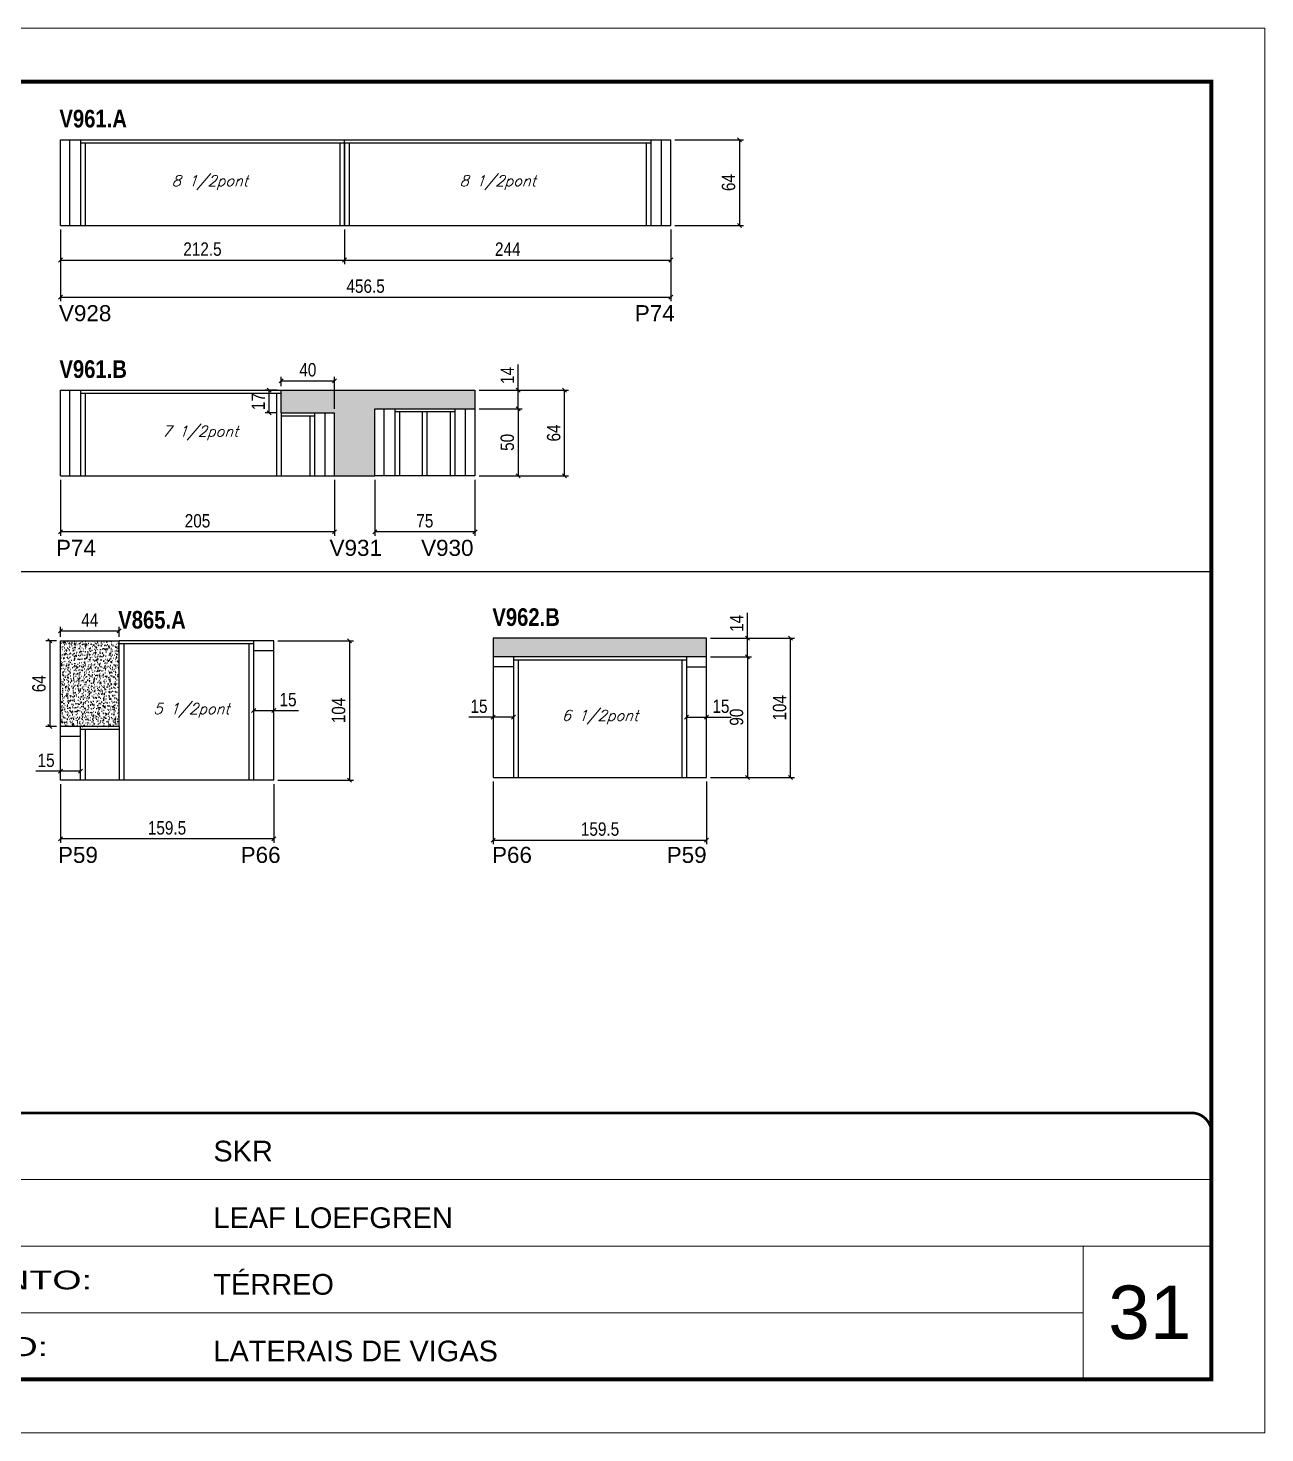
# Model space of a CAD drawing. Extents: x 3309 to 9563, y -2522 to 14608.
# Drawn here: x 7053 to 7978, y 5518 to 6568 of the extents above; entities that cross this region are included whole.
import ezdxf

# ---------------------------------------------------------------- set-up
doc = ezdxf.new("R2010")
doc.units = 0
doc.linetypes.add('CONTINUO', pattern=[0])
doc.linetypes.add('DASHED', pattern=[0.75, 0.5, -0.25])
for name, color, linetype in [('5', 5, 'Continuous'), ('COTA', 241, 'Continuous'), ('NOMENCLATURA', 7, 'Continuous'), ('Painéis', 200, 'Continuous'), ('SARR_2.2x7', 40, 'Continuous'), ('SARR_3.5x7', 81, 'Continuous'), ('texto', 7, 'Continuous')]:
    doc.layers.add(name, color=color, linetype=linetype)
for name, color, linetype, lineweight in [('CARIMBO', 255, 'Continuous', 9), ('Folhas', 255, 'Continuous', 9), ('SARRAFO DE PRESSAO', 251, 'DASHED', 9)]:
    doc.layers.add(name, color=color, linetype=linetype, lineweight=lineweight)
doc.styles.add('ARIAL', font='arial.ttf')
doc.styles.add('COTA TECNICA', font='techl___.ttf', dxfattribs={"height": 10})
doc.styles.add('Romans', font='romans.shx')
doc.styles.get("Standard").update_dxf_attribs({"font": 'arial.ttf'})
doc.styles.add('TECNICA', font='techb___.ttf', dxfattribs={"height": 10})
doc.styles.add('Tecnologia', font='')
doc.styles.get('Tecnologia').set_extended_font_data('Forgotten Futurist')
doc.dimstyles.new('PAINEL', dxfattribs={"dimtxt": 10, "dimasz": 3, "dimexe": 3, "dimexo": 3, "dimgap": 3, "dimtad": 1, "dimdec": 1, "dimzin": 12, "dimdsep": 46, "dimtxsty": 'COTA TECNICA', "dimblk1": 'OBLIQUE', "dimblk2": 'OBLIQUE', "dimsah": 1, "dimcen": 0.9, "dimclrd": 4, "dimclre": 4, "dimclrt": 240, "dimadec": 1, "dimazin": 3, "dimtfac": 1, "dimtdec": 1, "dimtmove": 0, "dimatfit": 3, "dimfxl": 1, "dimtolj": 1, "dimtzin": 12, "dimarcsym": 0})

# ---------------------------------------------------------------- blocks, each defined once
blk = doc.blocks.new('9999999999')
at = {"color": 30, "linetype": 'CONTINUO'}
for p, q in [((98564.6, 34379.6), (99584, 34379.6)), ((98564.6, 34329.8), (99488, 34329.8)), ((99584, 34329.8), (99488, 34329.8)), ((99488, 34329.8), (99488, 34230.2)), ((98564.6, 34280), (99488, 34280))]:
    blk.add_line(p, q, dxfattribs=at)
at = {"color": 30, "linetype": 'CONTINUO', "const_width": 2}
blk.add_lwpolyline([(99584, 34230.2), (99584, 34414.4, 0.414214), (99569, 34429.4), (98229, 34429.4, 0.414214), (98214, 34414.4), (98214, 34245.2, 0.414214), (98229, 34230.2), (99584, 34230.2)], format="xyb", dxfattribs=at)
at = {"layer": 'Folhas'}
blk.add_lwpolyline([(98139, 34190.2), (99624, 34190.2), (99624, 35240.2), (98139, 35240.2)], close=True, dxfattribs=at)
at = {"layer": 'Folhas', "color": 30, "const_width": 3}
blk.add_lwpolyline([(98214, 34230.2), (99584, 34230.2), (99584, 35200.2), (98214, 35200.2)], close=True, dxfattribs=at)
at = {"color": 7, "linetype": 'Continuous', "ltscale": 5, "style": 'ARIAL'}
for s, height, p in [('SKR', 15.48, (98837.7, 34393.1)), ('LEAF LOEFGREN', 15.483, (98837.7, 34343.3)), ('TÉRREO', 15.48, (98837.7, 34293.5)), ('LATERAIS DE VIGAS', 15.483, (98837.7, 34243.7))]:
    blk.add_text(s, height=height, dxfattribs=at).set_placement(p)
at = {"layer": 'Folhas', "color": 7, "style": 'Tecnologia', "width": 1.5}
for s, p in [('PAVIMENTO:', (98573.7, 34297.5)), ('PROJETO:', (98573.7, 34247.7))]:
    blk.add_text(s, height=14, dxfattribs=at).set_placement(p)
blk = doc.blocks.new('_Oblique')
at = {"color": 0, "linetype": 'ByBlock', "lineweight": -2}
blk.add_line((-0.5, -0.5), (0.5, 0.5), dxfattribs=at)
blk = doc.blocks.new('*D2377')
at = {"layer": 'COTA', "color": 4, "linetype": 'ByBlock', "lineweight": -2, "transparency": 16777216}
for p, q in [((7077.2, 6417.4), (7077.2, 6391.5)), ((7289.7, 6417.4), (7289.7, 6391.5)), ((7077.2, 6394.5), (7289.7, 6394.5))]:
    blk.add_line(p, q, dxfattribs=at)
at = {"layer": 'Defpoints', "color": 0, "linetype": 'ByBlock', "transparency": 16777216}
for p in [(7077.2, 6420.4), (7289.7, 6420.4), (7289.7, 6394.5)]:
    blk.add_point(p, dxfattribs=at)
at = {"layer": 'COTA', "color": 4, "linetype": 'ByBlock', "lineweight": -2, "transparency": 16777216, "xscale": 3, "yscale": 3, "zscale": 3, "rotation": 180}
blk.add_blockref('_Oblique', (7077.2, 6394.5), dxfattribs=at)
at = {"layer": 'COTA', "color": 4, "linetype": 'ByBlock', "lineweight": -2, "transparency": 16777216, "xscale": 3, "yscale": 3, "zscale": 3}
blk.add_blockref('_Oblique', (7289.7, 6394.5), dxfattribs=at)
at = {"layer": 'COTA', "color": 240, "linetype": 'ByBlock', "transparency": 16777216, "insert": (7183.4, 6402.6), "char_height": 10, "attachment_point": 5, "style": 'COTA TECNICA'}
blk.add_mtext('\\A1;212.5', dxfattribs=at)
blk = doc.blocks.new('*D2378')
at = {"layer": 'COTA', "color": 4, "linetype": 'ByBlock', "lineweight": -2, "transparency": 16777216}
for p, q in [((7289.7, 6417.4), (7289.7, 6391.5)), ((7533.7, 6417.4), (7533.7, 6391.5)), ((7289.7, 6394.5), (7533.7, 6394.5))]:
    blk.add_line(p, q, dxfattribs=at)
at = {"layer": 'Defpoints', "color": 0, "linetype": 'ByBlock', "transparency": 16777216}
for p in [(7289.7, 6420.4), (7533.7, 6420.4), (7533.7, 6394.5)]:
    blk.add_point(p, dxfattribs=at)
at = {"layer": 'COTA', "color": 4, "linetype": 'ByBlock', "lineweight": -2, "transparency": 16777216, "xscale": 3, "yscale": 3, "zscale": 3, "rotation": 180}
blk.add_blockref('_Oblique', (7289.7, 6394.5), dxfattribs=at)
at = {"layer": 'COTA', "color": 4, "linetype": 'ByBlock', "lineweight": -2, "transparency": 16777216, "xscale": 3, "yscale": 3, "zscale": 3}
blk.add_blockref('_Oblique', (7533.7, 6394.5), dxfattribs=at)
at = {"layer": 'COTA', "color": 240, "linetype": 'ByBlock', "transparency": 16777216, "insert": (7411.7, 6402.6), "char_height": 10, "attachment_point": 5, "style": 'COTA TECNICA'}
blk.add_mtext('\\A1;244', dxfattribs=at)
blk = doc.blocks.new('*D2379')
at = {"layer": 'COTA', "color": 4, "linetype": 'ByBlock', "lineweight": -2, "transparency": 16777216}
for p, q in [((7077.2, 6417.4), (7077.2, 6363.8)), ((7533.7, 6417.4), (7533.7, 6363.8)), ((7077.2, 6366.8), (7533.7, 6366.8))]:
    blk.add_line(p, q, dxfattribs=at)
at = {"layer": 'Defpoints', "color": 0, "linetype": 'ByBlock', "transparency": 16777216}
for p in [(7077.2, 6420.4), (7533.7, 6420.4), (7533.7, 6366.8)]:
    blk.add_point(p, dxfattribs=at)
at = {"layer": 'COTA', "color": 4, "linetype": 'ByBlock', "lineweight": -2, "transparency": 16777216, "xscale": 3, "yscale": 3, "zscale": 3, "rotation": 180}
blk.add_blockref('_Oblique', (7077.2, 6366.8), dxfattribs=at)
at = {"layer": 'COTA', "color": 4, "linetype": 'ByBlock', "lineweight": -2, "transparency": 16777216, "xscale": 3, "yscale": 3, "zscale": 3}
blk.add_blockref('_Oblique', (7533.7, 6366.8), dxfattribs=at)
at = {"layer": 'COTA', "color": 240, "linetype": 'ByBlock', "transparency": 16777216, "insert": (7305.4, 6374.9), "char_height": 10, "attachment_point": 5, "style": 'COTA TECNICA'}
blk.add_mtext('\\A1;456.5', dxfattribs=at)
blk = doc.blocks.new('*D2380')
at = {"layer": 'COTA', "color": 4, "lineweight": -2, "transparency": 16777216}
for p, q in [((7536.7, 6484.4), (7587.9, 6484.4)), ((7584.9, 6484.4), (7584.9, 6420.4)), ((7536.7, 6420.4), (7587.9, 6420.4))]:
    blk.add_line(p, q, dxfattribs=at)
at = {"layer": 'Defpoints', "color": 0, "transparency": 16777216}
for p in [(7533.7, 6484.4, 0), (7533.7, 6420.4, 0), (7584.9, 6420.4)]:
    blk.add_point(p, dxfattribs=at)
at = {"layer": 'COTA', "color": 4, "lineweight": -2, "transparency": 16777216, "xscale": 3, "yscale": 3, "zscale": 3}
for p, rotation in [((7584.9, 6484.4), 90), ((7584.9, 6420.4), 270)]:
    blk.add_blockref('_Oblique', p, dxfattribs=dict(at, rotation=rotation))
at = {"layer": 'COTA', "color": 240, "transparency": 16777216, "insert": (7576.8, 6452.4), "char_height": 10, "attachment_point": 5, "rotation": 90, "style": 'COTA TECNICA'}
blk.add_mtext('\\A1;64', dxfattribs=at)
blk = doc.blocks.new('*D2381')
at = {"layer": 'COTA', "color": 4, "lineweight": -2, "transparency": 16777216}
for p, q in [((7077.2, 6230.2), (7077.2, 6188.4)), ((7282.2, 6230.2), (7282.2, 6188.4)), ((7282.2, 6191.4), (7077.2, 6191.4))]:
    blk.add_line(p, q, dxfattribs=at)
at = {"layer": 'Defpoints', "color": 0, "transparency": 16777216}
for p in [(7077.2, 6233.2), (7282.2, 6233.2), (7077.2, 6191.4)]:
    blk.add_point(p, dxfattribs=at)
at = {"layer": 'COTA', "color": 4, "lineweight": -2, "transparency": 16777216, "xscale": 3, "yscale": 3, "zscale": 3, "rotation": 180}
blk.add_blockref('_Oblique', (7077.2, 6191.4), dxfattribs=at)
at = {"layer": 'COTA', "color": 4, "lineweight": -2, "transparency": 16777216, "xscale": 3, "yscale": 3, "zscale": 3}
blk.add_blockref('_Oblique', (7282.2, 6191.4), dxfattribs=at)
at = {"layer": 'COTA', "color": 240, "transparency": 16777216, "insert": (7179.7, 6199.5), "char_height": 10, "attachment_point": 5, "style": 'COTA TECNICA'}
blk.add_mtext('\\A1;205', dxfattribs=at)
blk = doc.blocks.new('*D2382')
at = {"layer": 'COTA', "color": 4, "lineweight": -2, "transparency": 16777216}
for p, q in [((7312.2, 6230.2), (7312.2, 6188.4)), ((7387.2, 6230.2), (7387.2, 6188.4)), ((7387.2, 6191.4), (7312.2, 6191.4))]:
    blk.add_line(p, q, dxfattribs=at)
at = {"layer": 'Defpoints', "color": 0, "transparency": 16777216}
for p in [(7312.2, 6233.2), (7387.2, 6233.2), (7312.2, 6191.4)]:
    blk.add_point(p, dxfattribs=at)
at = {"layer": 'COTA', "color": 4, "lineweight": -2, "transparency": 16777216, "xscale": 3, "yscale": 3, "zscale": 3, "rotation": 180}
blk.add_blockref('_Oblique', (7312.2, 6191.4), dxfattribs=at)
at = {"layer": 'COTA', "color": 4, "lineweight": -2, "transparency": 16777216, "xscale": 3, "yscale": 3, "zscale": 3}
blk.add_blockref('_Oblique', (7387.2, 6191.4), dxfattribs=at)
at = {"layer": 'COTA', "color": 240, "transparency": 16777216, "insert": (7349.7, 6199.5), "char_height": 10, "attachment_point": 5, "style": 'COTA TECNICA'}
blk.add_mtext('\\A1;75', dxfattribs=at)
blk = doc.blocks.new('*D2383')
at = {"layer": 'COTA', "color": 4, "lineweight": -2, "transparency": 16777216}
for p, q in [((7242.2, 6300.2), (7242.2, 6307.3)), ((7242.2, 6304.3), (7282.2, 6304.3)), ((7282.2, 6283.2), (7282.2, 6307.3))]:
    blk.add_line(p, q, dxfattribs=at)
at = {"layer": 'Defpoints', "color": 0, "transparency": 16777216}
for p in [(7282.2, 6304.3), (7242.2, 6297.2), (7282.2, 6280.2)]:
    blk.add_point(p, dxfattribs=at)
at = {"layer": 'COTA', "color": 4, "lineweight": -2, "transparency": 16777216, "xscale": 3, "yscale": 3, "zscale": 3, "rotation": 180}
blk.add_blockref('_Oblique', (7242.2, 6304.3), dxfattribs=at)
at = {"layer": 'COTA', "color": 4, "lineweight": -2, "transparency": 16777216, "xscale": 3, "yscale": 3, "zscale": 3}
blk.add_blockref('_Oblique', (7282.2, 6304.3), dxfattribs=at)
at = {"layer": 'COTA', "color": 240, "transparency": 16777216, "insert": (7262.2, 6312.4), "char_height": 10, "attachment_point": 5, "style": 'COTA TECNICA'}
blk.add_mtext('\\A1;40', dxfattribs=at)
blk = doc.blocks.new('*D2384')
at = {"layer": 'COTA', "color": 4, "lineweight": -2, "transparency": 16777216}
for p, q in [((7239.2, 6297.2), (7230.2, 6297.2)), ((7233.2, 6280.2), (7233.2, 6297.2)), ((7239.2, 6280.2), (7230.2, 6280.2))]:
    blk.add_line(p, q, dxfattribs=at)
at = {"layer": 'Defpoints', "color": 0, "transparency": 16777216}
for p in [(7233.2, 6297.2), (7242.2, 6297.2), (7242.2, 6280.2)]:
    blk.add_point(p, dxfattribs=at)
at = {"layer": 'COTA', "color": 4, "lineweight": -2, "transparency": 16777216, "xscale": 3, "yscale": 3, "zscale": 3}
for p, rotation in [((7233.2, 6297.2), 90), ((7233.2, 6280.2), 270)]:
    blk.add_blockref('_Oblique', p, dxfattribs=dict(at, rotation=rotation))
at = {"layer": 'COTA', "color": 240, "transparency": 16777216, "insert": (7225.1, 6288.7), "char_height": 10, "attachment_point": 5, "rotation": 90, "style": 'COTA TECNICA'}
blk.add_mtext('\\A1;17', dxfattribs=at)
blk = doc.blocks.new('*D2385')
at = {"layer": 'COTA', "color": 4, "lineweight": -2, "transparency": 16777216}
for p, q in [((7390.2, 6283.2), (7422.5, 6283.2)), ((7419.5, 6283.2), (7419.5, 6233.2)), ((7390.2, 6233.2), (7422.5, 6233.2))]:
    blk.add_line(p, q, dxfattribs=at)
at = {"layer": 'Defpoints', "color": 0, "transparency": 16777216}
for p in [(7387.2, 6283.2, 0), (7387.2, 6233.2, 0), (7419.5, 6233.2)]:
    blk.add_point(p, dxfattribs=at)
at = {"layer": 'COTA', "color": 4, "lineweight": -2, "transparency": 16777216, "xscale": 3, "yscale": 3, "zscale": 3}
for p, rotation in [((7419.5, 6283.2), 90), ((7419.5, 6233.2), 270)]:
    blk.add_blockref('_Oblique', p, dxfattribs=dict(at, rotation=rotation))
at = {"layer": 'COTA', "color": 240, "transparency": 16777216, "insert": (7411.4, 6258.2), "char_height": 10, "attachment_point": 5, "rotation": 90, "style": 'COTA TECNICA'}
blk.add_mtext('\\A1;50', dxfattribs=at)
blk = doc.blocks.new('*D2386')
at = {"layer": 'COTA', "color": 4, "lineweight": -2, "transparency": 16777216}
for p, q in [((7419.5, 6297.2), (7419.5, 6316.3)), ((7390.2, 6297.2), (7422.5, 6297.2)), ((7419.5, 6283.2), (7419.5, 6297.2)), ((7390.2, 6283.2), (7422.5, 6283.2))]:
    blk.add_line(p, q, dxfattribs=at)
at = {"layer": 'Defpoints', "color": 0, "transparency": 16777216}
for p in [(7387.2, 6297.2, 0), (7419.5, 6297.2), (7387.2, 6283.2, 0)]:
    blk.add_point(p, dxfattribs=at)
at = {"layer": 'COTA', "color": 4, "lineweight": -2, "transparency": 16777216, "xscale": 3, "yscale": 3, "zscale": 3}
for p, rotation in [((7419.5, 6297.2), 90), ((7419.5, 6283.2), 270)]:
    blk.add_blockref('_Oblique', p, dxfattribs=dict(at, rotation=rotation))
at = {"layer": 'COTA', "color": 240, "transparency": 16777216, "insert": (7411.4, 6308.2), "char_height": 10, "attachment_point": 5, "rotation": 90, "style": 'COTA TECNICA'}
blk.add_mtext('\\A1;14', dxfattribs=at)
blk = doc.blocks.new('*D2387')
at = {"layer": 'COTA', "color": 4, "lineweight": -2, "transparency": 16777216}
for p, q in [((7390.2, 6297.2), (7457.2, 6297.2)), ((7454.2, 6233.2), (7454.2, 6297.2)), ((7390.2, 6233.2), (7457.2, 6233.2))]:
    blk.add_line(p, q, dxfattribs=at)
at = {"layer": 'Defpoints', "color": 0, "transparency": 16777216}
for p in [(7387.2, 6297.2, 0), (7454.2, 6297.2), (7387.2, 6233.2, 0)]:
    blk.add_point(p, dxfattribs=at)
at = {"layer": 'COTA', "color": 4, "lineweight": -2, "transparency": 16777216, "xscale": 3, "yscale": 3, "zscale": 3}
for p, rotation in [((7454.2, 6297.2), 90), ((7454.2, 6233.2), 270)]:
    blk.add_blockref('_Oblique', p, dxfattribs=dict(at, rotation=rotation))
at = {"layer": 'COTA', "color": 240, "transparency": 16777216, "insert": (7446.1, 6265.2), "char_height": 10, "attachment_point": 5, "rotation": 90, "style": 'COTA TECNICA'}
blk.add_mtext('\\A1;64', dxfattribs=at)
blk = doc.blocks.new('*D2393')
at = {"layer": 'COTA', "color": 4, "linetype": 'ByBlock', "lineweight": -2, "transparency": 16777216}
for p, q in [((7077.2, 6002.8), (7077.2, 5958.9)), ((7236.7, 6002.8), (7236.7, 5958.9)), ((7236.7, 5961.9), (7077.2, 5961.9))]:
    blk.add_line(p, q, dxfattribs=at)
at = {"layer": 'Defpoints', "color": 0, "linetype": 'ByBlock', "transparency": 16777216}
for p in [(7077.2, 6005.8), (7236.7, 6005.8), (7077.2, 5961.9)]:
    blk.add_point(p, dxfattribs=at)
at = {"layer": 'COTA', "color": 4, "linetype": 'ByBlock', "lineweight": -2, "transparency": 16777216, "xscale": 3, "yscale": 3, "zscale": 3, "rotation": 180}
blk.add_blockref('_Oblique', (7077.2, 5961.9), dxfattribs=at)
at = {"layer": 'COTA', "color": 4, "linetype": 'ByBlock', "lineweight": -2, "transparency": 16777216, "xscale": 3, "yscale": 3, "zscale": 3}
blk.add_blockref('_Oblique', (7236.7, 5961.9), dxfattribs=at)
at = {"layer": 'COTA', "color": 240, "linetype": 'ByBlock', "transparency": 16777216, "insert": (7156.9, 5970), "char_height": 10, "attachment_point": 5, "style": 'COTA TECNICA'}
blk.add_mtext('\\A1;159.5', dxfattribs=at)
blk = doc.blocks.new('*D2394')
at = {"layer": 'COTA', "color": 4, "lineweight": -2, "transparency": 16777216}
for p, q in [((7239.7, 6109.8), (7296.3, 6109.8)), ((7293.3, 6109.8), (7293.3, 6005.8)), ((7239.7, 6005.8), (7296.3, 6005.8))]:
    blk.add_line(p, q, dxfattribs=at)
at = {"layer": 'Defpoints', "color": 0, "transparency": 16777216}
for p in [(7236.7, 6109.8), (7236.7, 6005.8), (7293.3, 6005.8)]:
    blk.add_point(p, dxfattribs=at)
at = {"layer": 'COTA', "color": 4, "lineweight": -2, "transparency": 16777216, "xscale": 3, "yscale": 3, "zscale": 3}
for p, rotation in [((7293.3, 6109.8), 90), ((7293.3, 6005.8), 270)]:
    blk.add_blockref('_Oblique', p, dxfattribs=dict(at, rotation=rotation))
at = {"layer": 'COTA', "color": 240, "transparency": 16777216, "insert": (7285.2, 6057.8), "char_height": 10, "attachment_point": 5, "rotation": 90, "style": 'COTA TECNICA'}
blk.add_mtext('\\A1;104', dxfattribs=at)
blk = doc.blocks.new('*D2395')
at = {"layer": 'COTA', "color": 4, "lineweight": -2, "transparency": 16777216}
for p, q in [((7074.2, 6109.8), (7066.3, 6109.8)), ((7069.3, 6109.8), (7069.3, 6045.8)), ((7074.2, 6045.8), (7066.3, 6045.8))]:
    blk.add_line(p, q, dxfattribs=at)
at = {"layer": 'Defpoints', "color": 0, "transparency": 16777216}
for p in [(7077.2, 6109.8), (7069.3, 6045.8), (7077.2, 6045.8)]:
    blk.add_point(p, dxfattribs=at)
at = {"layer": 'COTA', "color": 4, "lineweight": -2, "transparency": 16777216, "xscale": 3, "yscale": 3, "zscale": 3}
for p, rotation in [((7069.3, 6109.8), 90), ((7069.3, 6045.8), 270)]:
    blk.add_blockref('_Oblique', p, dxfattribs=dict(at, rotation=rotation))
at = {"layer": 'COTA', "color": 240, "transparency": 16777216, "insert": (7061.2, 6077.8), "char_height": 10, "attachment_point": 5, "rotation": 90, "style": 'COTA TECNICA'}
blk.add_mtext('\\A1;64', dxfattribs=at)
blk = doc.blocks.new('*D2396')
at = {"layer": 'COTA', "color": 4, "lineweight": -2, "transparency": 16777216}
for p, q in [((7077.2, 6112.8), (7077.2, 6120.4)), ((7077.2, 6117.4), (7121.2, 6117.4)), ((7121.2, 6112.8), (7121.2, 6120.4))]:
    blk.add_line(p, q, dxfattribs=at)
at = {"layer": 'Defpoints', "color": 0, "transparency": 16777216}
for p in [(7121.2, 6117.4), (7077.2, 6109.8), (7121.2, 6109.8)]:
    blk.add_point(p, dxfattribs=at)
at = {"layer": 'COTA', "color": 4, "lineweight": -2, "transparency": 16777216, "xscale": 3, "yscale": 3, "zscale": 3, "rotation": 180}
blk.add_blockref('_Oblique', (7077.2, 6117.4), dxfattribs=at)
at = {"layer": 'COTA', "color": 4, "lineweight": -2, "transparency": 16777216, "xscale": 3, "yscale": 3, "zscale": 3}
blk.add_blockref('_Oblique', (7121.2, 6117.4), dxfattribs=at)
at = {"layer": 'COTA', "color": 240, "transparency": 16777216, "insert": (7099.2, 6125.5), "char_height": 10, "attachment_point": 5, "style": 'COTA TECNICA'}
blk.add_mtext('\\A1;44', dxfattribs=at)
blk = doc.blocks.new('*D2397')
at = {"layer": 'COTA', "color": 4, "lineweight": -2, "transparency": 16777216}
for p, q in [((7221.7, 6057.8), (7236.7, 6057.8)), ((7236.7, 6057.8), (7255.1, 6057.8))]:
    blk.add_line(p, q, dxfattribs=at)
at = {"layer": 'Defpoints', "color": 0, "transparency": 16777216}
for p in [(7221.7, 6057.8, 0), (7236.7, 6057.8, 0), (7236.7, 6057.8)]:
    blk.add_point(p, dxfattribs=at)
at = {"layer": 'COTA', "color": 4, "lineweight": -2, "transparency": 16777216, "xscale": 3, "yscale": 3, "zscale": 3, "rotation": 180}
blk.add_blockref('_Oblique', (7221.7, 6057.8), dxfattribs=at)
at = {"layer": 'COTA', "color": 4, "lineweight": -2, "transparency": 16777216, "xscale": 3, "yscale": 3, "zscale": 3}
blk.add_blockref('_Oblique', (7236.7, 6057.8), dxfattribs=at)
at = {"layer": 'COTA', "color": 240, "transparency": 16777216, "insert": (7247.4, 6065.9), "char_height": 10, "attachment_point": 5, "style": 'COTA TECNICA'}
blk.add_mtext('\\A1;15', dxfattribs=at)
blk = doc.blocks.new('*D2398')
at = {"layer": 'COTA', "color": 4, "lineweight": -2, "transparency": 16777216}
for p, q in [((7077.2, 6012.4), (7058.8, 6012.4)), ((7092.2, 6012.4), (7077.2, 6012.4))]:
    blk.add_line(p, q, dxfattribs=at)
at = {"layer": 'Defpoints', "color": 0, "transparency": 16777216}
for p in [(7077.2, 6012.4, 0), (7077.2, 6012.4), (7092.2, 6012.4, 0)]:
    blk.add_point(p, dxfattribs=at)
at = {"layer": 'COTA', "color": 4, "lineweight": -2, "transparency": 16777216, "xscale": 3, "yscale": 3, "zscale": 3, "rotation": 180}
blk.add_blockref('_Oblique', (7077.2, 6012.4), dxfattribs=at)
at = {"layer": 'COTA', "color": 4, "lineweight": -2, "transparency": 16777216, "xscale": 3, "yscale": 3, "zscale": 3}
blk.add_blockref('_Oblique', (7092.2, 6012.4), dxfattribs=at)
at = {"layer": 'COTA', "color": 240, "transparency": 16777216, "insert": (7066.5, 6020.5), "char_height": 10, "attachment_point": 5, "style": 'COTA TECNICA'}
blk.add_mtext('\\A1;15', dxfattribs=at)
blk = doc.blocks.new('*D2399')
at = {"layer": 'COTA', "color": 4, "lineweight": -2, "transparency": 16777216}
for p, q in [((7400.9, 6004.8), (7400.9, 5957.9)), ((7560.4, 6004.8), (7560.4, 5957.9)), ((7400.9, 5960.9), (7560.4, 5960.9))]:
    blk.add_line(p, q, dxfattribs=at)
at = {"layer": 'Defpoints', "color": 0, "transparency": 16777216}
for p in [(7400.9, 6007.8), (7560.4, 6007.8), (7560.4, 5960.9)]:
    blk.add_point(p, dxfattribs=at)
at = {"layer": 'COTA', "color": 4, "lineweight": -2, "transparency": 16777216, "xscale": 3, "yscale": 3, "zscale": 3, "rotation": 180}
blk.add_blockref('_Oblique', (7400.9, 5960.9), dxfattribs=at)
at = {"layer": 'COTA', "color": 4, "lineweight": -2, "transparency": 16777216, "xscale": 3, "yscale": 3, "zscale": 3}
blk.add_blockref('_Oblique', (7560.4, 5960.9), dxfattribs=at)
at = {"layer": 'COTA', "color": 240, "transparency": 16777216, "insert": (7480.7, 5969.1), "char_height": 10, "attachment_point": 5, "style": 'COTA TECNICA'}
blk.add_mtext('\\A1;159.5', dxfattribs=at)
blk = doc.blocks.new('*D2400')
at = {"layer": 'COTA', "color": 4, "lineweight": -2, "transparency": 16777216}
for p, q in [((7563.4, 6097.8), (7594, 6097.8)), ((7591, 6097.8), (7591, 6007.8)), ((7563.4, 6007.8), (7594, 6007.8))]:
    blk.add_line(p, q, dxfattribs=at)
at = {"layer": 'Defpoints', "color": 0, "transparency": 16777216}
for p in [(7560.4, 6097.8, 0), (7560.4, 6007.8, 0), (7591, 6007.8)]:
    blk.add_point(p, dxfattribs=at)
at = {"layer": 'COTA', "color": 4, "lineweight": -2, "transparency": 16777216, "xscale": 3, "yscale": 3, "zscale": 3}
for p, rotation in [((7591, 6097.8), 90), ((7591, 6007.8), 270)]:
    blk.add_blockref('_Oblique', p, dxfattribs=dict(at, rotation=rotation))
at = {"layer": 'COTA', "color": 240, "transparency": 16777216, "insert": (7582.8, 6052.8), "char_height": 10, "attachment_point": 5, "rotation": 90, "style": 'COTA TECNICA'}
blk.add_mtext('\\A1;90', dxfattribs=at)
blk = doc.blocks.new('*D2401')
at = {"layer": 'COTA', "color": 4, "lineweight": -2, "transparency": 16777216}
for p, q in [((7591, 6111.8), (7591, 6130.9)), ((7563.4, 6111.8), (7594, 6111.8)), ((7591, 6097.8), (7591, 6111.8)), ((7563.4, 6097.8), (7594, 6097.8))]:
    blk.add_line(p, q, dxfattribs=at)
at = {"layer": 'Defpoints', "color": 0, "transparency": 16777216}
for p in [(7560.4, 6111.8, 0), (7591, 6111.8), (7560.4, 6097.8, 0)]:
    blk.add_point(p, dxfattribs=at)
at = {"layer": 'COTA', "color": 4, "lineweight": -2, "transparency": 16777216, "xscale": 3, "yscale": 3, "zscale": 3}
for p, rotation in [((7591, 6111.8), 90), ((7591, 6097.8), 270)]:
    blk.add_blockref('_Oblique', p, dxfattribs=dict(at, rotation=rotation))
at = {"layer": 'COTA', "color": 240, "transparency": 16777216, "insert": (7582.9, 6122.9), "char_height": 10, "attachment_point": 5, "rotation": 90, "style": 'COTA TECNICA'}
blk.add_mtext('\\A1;14', dxfattribs=at)
blk = doc.blocks.new('*D2402')
at = {"layer": 'COTA', "color": 4, "lineweight": -2, "transparency": 16777216}
for p, q in [((7563.4, 6111.8), (7626.1, 6111.8)), ((7623.1, 6007.8), (7623.1, 6111.8)), ((7563.4, 6007.8), (7626.1, 6007.8))]:
    blk.add_line(p, q, dxfattribs=at)
at = {"layer": 'Defpoints', "color": 0, "transparency": 16777216}
for p in [(7560.4, 6111.8, 0), (7623.1, 6111.8), (7560.4, 6007.8, 0)]:
    blk.add_point(p, dxfattribs=at)
at = {"layer": 'COTA', "color": 4, "lineweight": -2, "transparency": 16777216, "xscale": 3, "yscale": 3, "zscale": 3}
for p, rotation in [((7623.1, 6111.8), 90), ((7623.1, 6007.8), 270)]:
    blk.add_blockref('_Oblique', p, dxfattribs=dict(at, rotation=rotation))
at = {"layer": 'COTA', "color": 240, "transparency": 16777216, "insert": (7615, 6059.8), "char_height": 10, "attachment_point": 5, "rotation": 90, "style": 'COTA TECNICA'}
blk.add_mtext('\\A1;104', dxfattribs=at)
blk = doc.blocks.new('*D2623')
at = {"layer": 'COTA', "color": 4, "lineweight": -2, "transparency": 16777216}
for p, q in [((7400.9, 6052.8), (7382.5, 6052.8)), ((7415.9, 6052.8), (7400.9, 6052.8))]:
    blk.add_line(p, q, dxfattribs=at)
at = {"layer": 'Defpoints', "color": 0, "transparency": 16777216}
for p in [(7400.9, 6052.8, 0), (7400.9, 6052.8), (7415.9, 6052.8, 0)]:
    blk.add_point(p, dxfattribs=at)
at = {"layer": 'COTA', "color": 4, "lineweight": -2, "transparency": 16777216, "xscale": 3, "yscale": 3, "zscale": 3, "rotation": 180}
blk.add_blockref('_Oblique', (7400.9, 6052.8), dxfattribs=at)
at = {"layer": 'COTA', "color": 4, "lineweight": -2, "transparency": 16777216, "xscale": 3, "yscale": 3, "zscale": 3}
blk.add_blockref('_Oblique', (7415.9, 6052.8), dxfattribs=at)
at = {"layer": 'COTA', "color": 240, "transparency": 16777216, "insert": (7390.2, 6060.9), "char_height": 10, "attachment_point": 5, "style": 'COTA TECNICA'}
blk.add_mtext('\\A1;15', dxfattribs=at)
blk = doc.blocks.new('*D2624')
at = {"layer": 'COTA', "color": 4, "lineweight": -2, "transparency": 16777216}
for p, q in [((7545.4, 6052.8), (7560.4, 6052.8)), ((7560.4, 6052.8), (7578.8, 6052.8))]:
    blk.add_line(p, q, dxfattribs=at)
at = {"layer": 'Defpoints', "color": 0, "transparency": 16777216}
for p in [(7545.4, 6052.8, 0), (7560.4, 6052.8, 0), (7560.4, 6052.8)]:
    blk.add_point(p, dxfattribs=at)
at = {"layer": 'COTA', "color": 4, "lineweight": -2, "transparency": 16777216, "xscale": 3, "yscale": 3, "zscale": 3, "rotation": 180}
blk.add_blockref('_Oblique', (7545.4, 6052.8), dxfattribs=at)
at = {"layer": 'COTA', "color": 4, "lineweight": -2, "transparency": 16777216, "xscale": 3, "yscale": 3, "zscale": 3}
blk.add_blockref('_Oblique', (7560.4, 6052.8), dxfattribs=at)
at = {"layer": 'COTA', "color": 240, "transparency": 16777216, "insert": (7571.1, 6060.9), "char_height": 10, "attachment_point": 5, "style": 'COTA TECNICA'}
blk.add_mtext('\\A1;15', dxfattribs=at)

msp = doc.modelspace()

# ---------------------------------------------------------------- hatches: boundary and pattern name
at = {"layer": 'COTA'}
h = msp.add_hatch(dxfattribs=at)
h.set_pattern_fill('AR-CONC', color=256, scale=0.03)
h.set_pattern_definition([(50, (0, -12.194), (5.46554, -0.4781726), [0.5715, -6.2865]), (355, (0, -12.194), (-1.0573026, 5.7317054), [0.4572, -5.0292175]), (100.451445, (0.4555, -12.234), (4.4082374, 5.2535326), [0.4857003, -5.3427073]), (46.1842, (0, -10.67), (8.132371, -1.26127), [0.85725, -9.42975]), (96.63556, (0.678, -10.775), (7.122124, 7.422784), [0.728551, -8.014068]), (351.18415, (0, -10.67), (7.122124, 7.422784), [0.685799, -7.543792]), (21, (0.762, -11.051), (4.5484317, -3.067956), [0.5715, -6.2865]), (326, (0.762, -11.051), (1.854061, 5.525639), [0.4572, -5.0292]), (71.451445, (1.141, -11.3067), (6.4024926, 2.457683), [0.4857003, -5.342698]), (37.5, (0, -12.194), (0.0926581, 2.53665117), [0, -4.96824, 0, -5.1054, 0, -5.04825]), (7.5, (0, -12.194), (2.0045899, 3.00541724), [0, -2.91084, 0, -4.85394, 0, -1.92405]), (327.5, (-1.6993, -12.194), (4.06771786, -0.1718623), [0, -1.905, 0, -5.9436, 0, -7.8867]), (317.5, (-2.4613, -12.194), (4.4438754, 0.7627947), [0, -2.4765, 0, -3.94716, 0, -5.6007])])
h.paths.add_polyline_path([(7312.19, 6283.18), (7387.19, 6283.18), (7387.19, 6297.18), (7242.19, 6297.18), (7242.19, 6280.18), (7282.19, 6280.18), (7282.19, 6233.18), (7312.19, 6233.18)])
h = msp.add_hatch(dxfattribs=at)
h.set_pattern_fill('AR-CONC', color=256, scale=0.03)
h.paths.add_polyline_path([(7400.91, 6111.81), (7400.91, 6097.81), (7560.41, 6097.81), (7560.41, 6111.81)])
h = msp.add_hatch(dxfattribs=at)
h.set_pattern_fill('AR-CONC', color=256, scale=0.03)
h.set_pattern_definition([(50, (302.9187, -1198.954), (5.46554, -0.4781726), [0.5715, -6.2865]), (355, (302.9187, -1198.954), (-1.0573026, 5.7317054), [0.4572, -5.0292175]), (100.451445, (303.374, -1198.994), (4.4082374, 5.2535326), [0.4857003, -5.3427073]), (46.1842, (302.9187, -1197.43), (8.132371, -1.26127), [0.85725, -9.42975]), (96.63556, (303.596, -1197.535), (7.122124, 7.422784), [0.728551, -8.014068]), (351.18415, (302.919, -1197.43), (7.122124, 7.422784), [0.685799, -7.543792]), (21, (303.6807, -1197.811), (4.5484317, -3.067956), [0.5715, -6.2865]), (326, (303.6807, -1197.811), (1.854061, 5.525639), [0.4572, -5.0292]), (71.451445, (304.0597, -1198.067), (6.4024926, 2.457683), [0.4857003, -5.342698]), (37.5, (302.9187, -1198.9542), (0.0926581, 2.53665117), [0, -4.96824, 0, -5.1054, 0, -5.04825]), (7.5, (302.9187, -1198.9542), (2.0045899, 3.00541724), [0, -2.91084, 0, -4.85394, 0, -1.92405]), (327.5, (301.2194, -1198.9542), (4.06771786, -0.1718623), [0, -1.905, 0, -5.9436, 0, -7.8867]), (317.5, (300.4574, -1198.954), (4.4438754, 0.7627947), [0, -2.4765, 0, -3.94716, 0, -5.6007])])
h.paths.add_polyline_path([(7077.19, 6045.81), (7121.19, 6045.81), (7121.19, 6109.81), (7077.19, 6109.81)])

# ---------------------------------------------------------------- linework, layer by layer
for p, q in [((7242.19, 6297.18, 0), (7387.19, 6297.18, 0)), ((7387.19, 6297.18, 0), (7387.19, 6283.18, 0)), ((7242.19, 6280.18, 0), (7242.19, 6233.18, 0)), ((7282.19, 6233.18, 0), (7312.19, 6233.18, 0)), ((6567.87, 6161.62), (7937.87, 6161.62)), ((7560.41, 6111.81, 0), (7400.91, 6111.81, 0)), ((7400.91, 6111.81, 0), (7400.91, 6097.81, 0)), ((7560.41, 6097.81, 0), (7560.41, 6111.81, 0)), ((7077.19, 6045.81, 0), (7077.19, 6109.81, 0)), ((7077.19, 6109.81, 0), (7121.19, 6109.81, 0))]:
    msp.add_line(p, q, dxfattribs=at)
at = {"layer": 'Painéis', "linetype": 'ByBlock'}
for p, q in [((7077.19, 6484.39, 0), (7533.69, 6484.39, 0)), ((7077.19, 6420.39, 0), (7077.19, 6484.39, 0)), ((7289.69, 6420.39, 0), (7289.69, 6484.39, 0)), ((7533.69, 6420.39, 0), (7533.69, 6484.39, 0)), ((7077.19, 6420.39, 0), (7533.69, 6420.39, 0)), ((7077.19, 6297.18, 0), (7242.19, 6297.18, 0)), ((7077.19, 6233.18, 0), (7077.19, 6297.18, 0)), ((7242.19, 6280.18, 0), (7242.19, 6297.18, 0)), ((7242.19, 6280.18, 0), (7282.19, 6280.18, 0)), ((7282.19, 6233.18, 0), (7282.19, 6280.18, 0)), ((7312.19, 6233.18, 0), (7312.19, 6283.18, 0)), ((7312.19, 6283.18, 0), (7387.19, 6283.18, 0)), ((7387.19, 6283.18, 0), (7387.19, 6233.18, 0)), ((7077.19, 6233.18, 0), (7282.19, 6233.18, 0)), ((7387.19, 6233.18, 0), (7312.19, 6233.18, 0)), ((7236.69, 6109.81, 0), (7121.19, 6109.81, 0)), ((7121.19, 6045.81, 0), (7121.19, 6109.81, 0)), ((7236.69, 6005.81, 0), (7236.69, 6109.81, 0)), ((7560.41, 6097.81, 0), (7400.91, 6097.81, 0)), ((7400.91, 6097.81, 0), (7400.91, 6007.81, 0)), ((7560.41, 6007.81, 0), (7560.41, 6097.81, 0)), ((7077.19, 6005.81, 0), (7077.19, 6045.81, 0)), ((7121.19, 6045.81, 0), (7077.19, 6045.81, 0)), ((7400.91, 6007.81, 0), (7560.41, 6007.81, 0)), ((7236.69, 6005.81, 0), (7077.19, 6005.81, 0))]:
    msp.add_line(p, q, dxfattribs=at)
at = {"layer": 'SARR_2.2x7', "linetype": 'Continuous'}
for p, q in [((7084.19, 6420.39, 0), (7084.19, 6484.39, 0)), ((7092.19, 6482.19, 0), (7289.69, 6482.19, 0)), ((7289.69, 6482.19, 0), (7518.69, 6482.19, 0)), ((7526.69, 6420.39, 0), (7526.69, 6484.39, 0)), ((7084.19, 6233.18, 0), (7084.19, 6297.18, 0)), ((7092.19, 6294.98, 0), (7242.19, 6294.98, 0)), ((7275.19, 6233.18, 0), (7275.19, 6280.18, 0)), ((7319.19, 6233.18, 0), (7319.19, 6283.18, 0)), ((7372.19, 6280.98, 0), (7327.19, 6280.98, 0)), ((7380.19, 6233.18, 0), (7380.19, 6283.18, 0)), ((7242.19, 6277.98, 0), (7267.19, 6277.98, 0)), ((7221.69, 6107.61, 0), (7121.19, 6107.61, 0)), ((7236.69, 6102.31, 0), (7221.69, 6102.31, 0)), ((7415.91, 6090.31, 0), (7400.91, 6090.31, 0)), ((7415.91, 6095.61, 0), (7545.41, 6095.61, 0)), ((7545.41, 6090.31, 0), (7560.41, 6090.31, 0)), ((7092.19, 6038.31, 0), (7077.19, 6038.31, 0)), ((7121.19, 6043.61, 0), (7092.19, 6043.61, 0))]:
    msp.add_line(p, q, dxfattribs=at)
at = {"layer": 'SARR_3.5x7'}
for p, q in [((7092.19, 6484.39, 0), (7092.19, 6420.39, 0)), ((7095.69, 6482.19, 0), (7095.69, 6420.39, 0)), ((7286.19, 6482.19, 0), (7286.19, 6420.39, 0)), ((7289.69, 6482.19, 0), (7289.69, 6420.39, 0)), ((7293.19, 6482.19, 0), (7293.19, 6420.39, 0)), ((7515.19, 6482.19, 0), (7515.19, 6420.39, 0)), ((7518.69, 6484.39, 0), (7518.69, 6420.39, 0)), ((7092.19, 6297.18, 0), (7092.19, 6233.18, 0)), ((7095.69, 6294.98, 0), (7095.69, 6233.18, 0)), ((7238.69, 6294.98, 0), (7238.69, 6233.18, 0)), ((7267.19, 6280.18, 0), (7267.19, 6233.18, 0)), ((7327.19, 6283.18, 0), (7327.19, 6233.18, 0)), ((7330.69, 6280.98, 0), (7330.69, 6233.18, 0)), ((7347.58, 6280.98, 0), (7347.58, 6233.18, 0)), ((7351.08, 6280.98, 0), (7351.08, 6233.18, 0)), ((7368.69, 6280.98, 0), (7368.69, 6233.18, 0)), ((7372.19, 6283.18, 0), (7372.19, 6233.18, 0)), ((7263.69, 6277.98, 0), (7263.69, 6233.18, 0)), ((7124.69, 6107.61, 0), (7124.69, 6005.81, 0)), ((7218.19, 6107.61, 0), (7218.19, 6005.81, 0)), ((7221.69, 6109.81, 0), (7221.69, 6005.81, 0)), ((7415.91, 6097.81, 0), (7415.91, 6007.81, 0)), ((7419.41, 6095.61, 0), (7419.41, 6007.81, 0)), ((7541.91, 6095.61, 0), (7541.91, 6007.81, 0)), ((7545.41, 6097.81, 0), (7545.41, 6007.81, 0)), ((7092.19, 6005.81, 0), (7092.19, 6045.81, 0)), ((7095.69, 6043.61, 0), (7095.69, 6005.81, 0)), ((7121.19, 6045.81, 0), (7121.19, 6005.81, 0))]:
    msp.add_line(p, q, dxfattribs=at)

# ---------------------------------------------------------------- block references
at = {"layer": 'SARRAFO DE PRESSAO', "color": 6, "linetype": 'ByBlock'}
msp.add_blockref('9999999999', (-91646.11, -28672.37), dxfattribs=at)

# ---------------------------------------------------------------- texts
at = {"layer": '5', "linetype": 'Continuous'}
for s, rotation, p in [('V928', 0.00004, (7076.13, 6348.76, 0)), ('P74', 0.00004, (7506.71, 6348.76, 0)), ('P74', 359.99996, (7073.91, 6173.35, 0)), ('V931', 359.99996, (7278.47, 6173.35, 0)), ('V930', 359.99996, (7346.92, 6173.35, 0)), ('P59', 0.00004, (7075.39, 5943.86, 0)), ('P66', 0.00004, (7211.98, 5943.86, 0)), ('P66', 0.00004, (7399.95, 5943.86, 0)), ('P59', 0.00004, (7530.58, 5943.86, 0))]:
    msp.add_text(s, height=12, rotation=rotation, dxfattribs=at).set_placement(p)
at = {"layer": 'CARIMBO', "style": 'ARIAL'}
msp.add_text('31', height=40, dxfattribs=at).set_placement((7860.73, 5587.98))
at = {"layer": 'NOMENCLATURA', "style": 'TECNICA'}
for s, p in [('V961.A', (7076.47, 6493.58, 0)), ('V961.B', (7076.47, 6306.37, 0)), ('V865.A', (7120.46, 6119, 0)), ('V962.B', (7400.19, 6121, 0))]:
    msp.add_text(s, height=13.2, dxfattribs=at).set_placement(p)
at = {"layer": 'texto', "color": 2, "char_height": 8, "attachment_point": 5, "style": 'Romans'}
for s, insert in [('{\\Q19;\\C256;8 1/2pont}', (7188.94, 6452.39, 0)), ('{\\Q19;\\C256;8 1/2pont}', (7404.19, 6452.39, 0)), ('{\\Q19;\\C256;7 1/2pont}', (7181.69, 6265.18, 0)), ('{\\Q19;\\C256;5 1/2pont}', (7175.19, 6057.81, 0)), ('{\\Q19;\\C256;6 1/2pont}', (7480.66, 6052.81, 0))]:
    msp.add_mtext(s, dxfattribs=dict(at, insert=insert))

# ---------------------------------------------------------------- dimensions: what is measured, and where the dimension line sits
at = {"layer": 'COTA'}
for base, p1, p2, angle, picture, middle in [((7584.9, 6420.39), (7533.69, 6484.39, 0), (7533.69, 6420.39, 0), 90, '*D2380', (7576.79, 6452.39)), ((7419.51, 6297.18), (7387.19, 6283.18, 0), (7387.19, 6297.18, 0), 90, '*D2386', (7411.43, 6308.24)), ((7233.19, 6297.18, 0), (7242.19, 6280.18, 0), (7242.19, 6297.18, 0), 90, '*D2384', (7225.11, 6288.68, 0)), ((7454.17, 6297.18), (7387.19, 6233.18, 0), (7387.19, 6297.18, 0), 90, '*D2387', (7446.07, 6265.18)), ((7419.51, 6233.18), (7387.19, 6283.18, 0), (7387.19, 6233.18, 0), 90, '*D2385', (7411.4, 6258.18)), ((7590.97, 6111.81), (7560.41, 6097.81, 0), (7560.41, 6111.81, 0), 90, '*D2401', (7582.9, 6122.87)), ((7069.32, 6045.81, 0), (7077.19, 6109.81, 0), (7077.19, 6045.81, 0), 90, '*D2395', (7061.22, 6077.81, 0)), ((7293.34, 6005.81, 0), (7236.69, 6109.81, 0), (7236.69, 6005.81, 0), 90, '*D2394', (7285.24, 6057.81, 0)), ((7623.11, 6111.81), (7560.41, 6007.81, 0), (7560.41, 6111.81, 0), 90, '*D2402', (7615.01, 6059.81)), ((7590.97, 6007.81), (7560.41, 6097.81, 0), (7560.41, 6007.81, 0), 90, '*D2400', (7582.84, 6052.81)), ((7560.41, 6052.81), (7545.41, 6052.81, 0), (7560.41, 6052.81, 0), 180, '*D2624', (7571.1, 6060.92)), ((7560.41, 5960.94, 0), (7400.91, 6007.81, 0), (7560.41, 6007.81, 0), 180, '*D2399', (7480.66, 5969.08, 0))]:
    dim = msp.add_linear_dim(base=base, p1=p1, p2=p2, angle=angle, dimstyle='PAINEL', dxfattribs=at)
    dim.commit()
    dim.dimension.update_dxf_attribs({"geometry": picture, "text_midpoint": middle})
at = {"layer": 'COTA', "linetype": 'ByBlock'}
for base, p2, picture, middle in [((7289.69, 6394.48, 0), (7289.69, 6420.39, 0), '*D2377', (7183.44, 6402.59, 0)), ((7533.69, 6366.77, 0), (7533.69, 6420.39, 0), '*D2379', (7305.44, 6374.88, 0))]:
    dim = msp.add_linear_dim(base=base, p1=(7077.19, 6420.39, 0), p2=p2, dimstyle='PAINEL', dxfattribs=at)
    dim.commit()
    dim.dimension.update_dxf_attribs({"geometry": picture, "text_midpoint": middle})
dim = msp.add_linear_dim(base=(7533.69, 6394.48, 0), p1=(7289.69, 6420.39, 0), p2=(7533.69, 6420.39, 0), dimstyle='PAINEL', override={"dimtmove": 1}, dxfattribs=at)
dim.commit()
dim.dimension.update_dxf_attribs({"geometry": '*D2378', "text_midpoint": (7411.69, 6402.55, 0)})
at = {"layer": 'COTA'}
for base, p1, p2, picture, middle in [((7282.19, 6304.28, 0), (7242.19, 6297.18, 0), (7282.19, 6280.18, 0), '*D2383', (7262.19, 6312.38, 0)), ((7077.19, 6191.36, 0), (7282.19, 6233.18, 0), (7077.19, 6233.18, 0), '*D2381', (7179.69, 6199.47, 0)), ((7312.19, 6191.36, 0), (7387.19, 6233.18, 0), (7312.19, 6233.18, 0), '*D2382', (7349.69, 6199.47, 0)), ((7121.19, 6117.42, 0), (7077.19, 6109.81, 0), (7121.19, 6109.81, 0), '*D2396', (7099.19, 6125.5, 0)), ((7236.69, 6057.81), (7221.69, 6057.81, 0), (7236.69, 6057.81, 0), '*D2397', (7247.37, 6065.92)), ((7400.91, 6052.81), (7415.91, 6052.81, 0), (7400.91, 6052.81, 0), '*D2623', (7390.23, 6060.92)), ((7077.19, 6012.44), (7092.19, 6012.44, 0), (7077.19, 6012.44, 0), '*D2398', (7066.5, 6020.55))]:
    dim = msp.add_linear_dim(base=base, p1=p1, p2=p2, dimstyle='PAINEL', dxfattribs=at)
    dim.commit()
    dim.dimension.update_dxf_attribs({"geometry": picture, "text_midpoint": middle})
at = {"layer": 'COTA', "linetype": 'ByBlock'}
dim = msp.add_linear_dim(base=(7077.19, 5961.87, 0), p1=(7236.69, 6005.81, 0), p2=(7077.19, 6005.81, 0), angle=180, dimstyle='PAINEL', dxfattribs=at)
dim.commit()
dim.dimension.update_dxf_attribs({"geometry": '*D2393', "text_midpoint": (7156.94, 5970.01, 0)})

doc.saveas('drawing.dxf')
